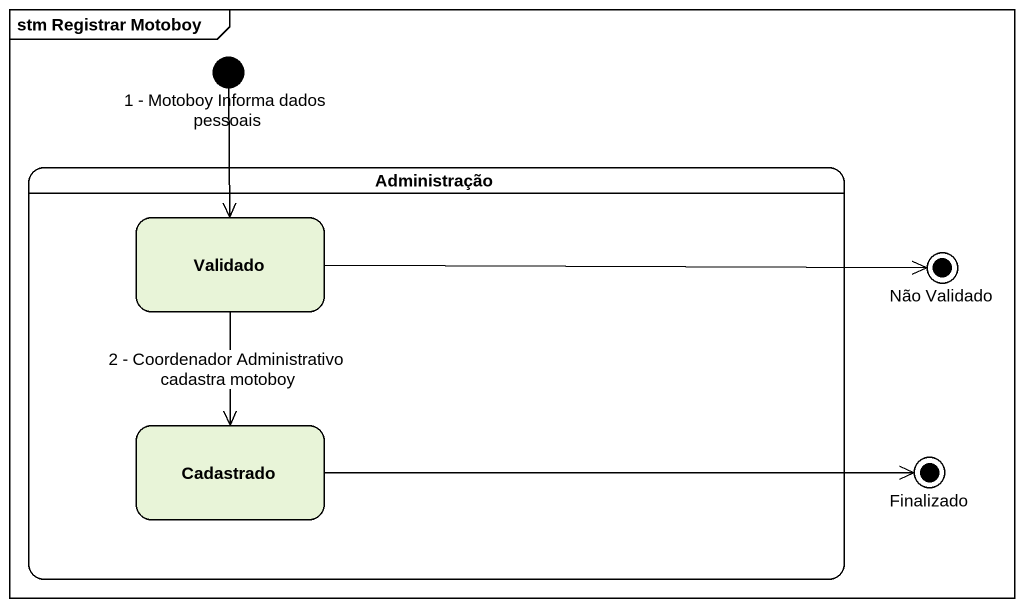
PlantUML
@startuml
mainframe stm Registrar Motoboy
hide empty description
state "1 - Motoboy Informa dados pessoais" as i1_Motoboy_Informa_dados <<start>>
state Administração {
  state Validado
  state Cadastrado
}
state "Não Validado" as Não_Validado <<end>>
state Finalizado <<end>>
i1_Motoboy_Informa_dados --> Validado
Validado -right-> Não_Validado
Validado --> Cadastrado : 2 - Coordenador Administrativo cadastra motoboy
Cadastrado -right-> Finalizado
@enduml
